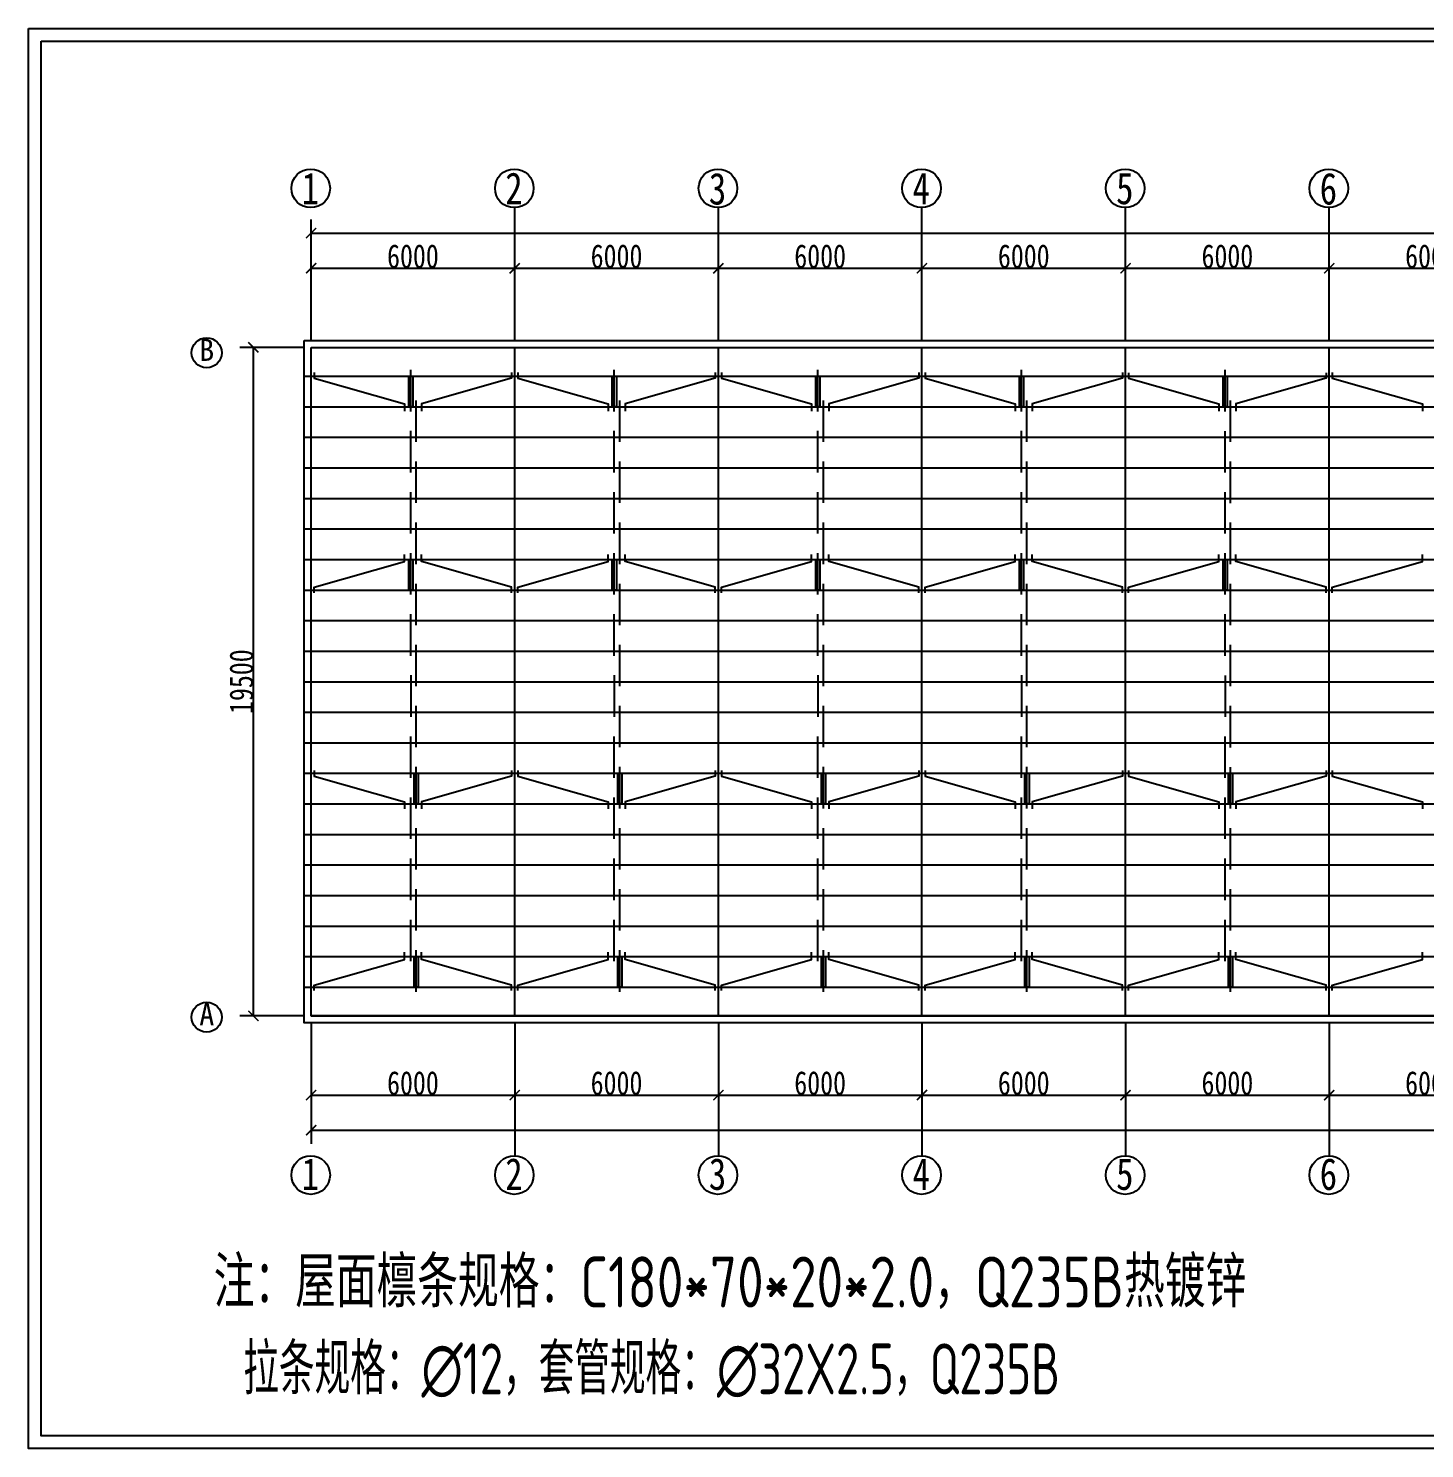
# Model space of a CAD drawing. Header units: millimetres. Extents: x 92079 to 624077, y -488988 to -181668.
# Drawn here: x 466814 to 507957, y -422973 to -381125 of the extents above; entities that cross this region are included whole.
import ezdxf
from ezdxf.enums import TextEntityAlignment as Align

# ---------------------------------------------------------------- set-up
doc = ezdxf.new("R2010")
doc.units = ezdxf.units.MM
doc.header["$PDMODE"] = 1
doc.layers.add('PUB_TEXT', color=7, linetype='Continuous')
doc.layers.add('粗线', color=7, linetype='Continuous')
doc.styles.add('H1', font='')
doc.styles.add('STYLE1', font='', dxfattribs={"width": 0.8})
doc.styles.add('TSSD_Dimension', font='Tssdeng.shx', dxfattribs={"width": 0.7, "bigfont": 'hztxt.shx'})
doc.styles.add('仿宋', font='', dxfattribs={"width": 0.8})
doc.styles.get('H1').set_extended_font_data('SimSun')
doc.styles.get('STYLE1').set_extended_font_data('SimSun')
doc.styles.get('仿宋').set_extended_font_data('FangSong_GB2312')
doc.dimstyles.new('副本 ISO-25', dxfattribs={"dimtxt": 250, "dimasz": 400, "dimexe": 400, "dimexo": 200, "dimgap": 0.3, "dimtad": 1, "dimtoh": 1, "dimdec": 0, "dimtxsty": '仿宋', "dimblk": 'ARCHTICK', "dimcen": 25, "dimaunit": 1, "dimadec": 3, "dimazin": 0, "dimtfac": 1, "dimtdec": 0, "dimtmove": 0, "dimatfit": 3, "dimldrblk": 'ARCHTICK', "dimfxl": 1, "dimarcsym": 0})

# ---------------------------------------------------------------- blocks, each defined once
blk = doc.blocks.new('_ArchTick')
at = {"color": 0, "linetype": 'ByBlock', "const_width": 0.15}
blk.add_lwpolyline([(-0.5, -0.5), (0.5, 0.5)], dxfattribs=at)
blk = doc.blocks.new('*D325')
at = {"layer": 'Defpoints', "color": 0}
for p in [(475145, -410225), (481145, -410225), (481145, -412557)]:
    blk.add_point(p, dxfattribs=at)
at = {"layer": '粗线', "color": 0, "lineweight": -2}
for p, q in [((475145, -410425), (475145, -412957)), ((481145, -410425), (481145, -412957)), ((475145, -412557), (481145, -412557))]:
    blk.add_line(p, q, dxfattribs=at)
at = {"layer": '粗线', "color": 0, "lineweight": -2, "xscale": 300, "yscale": 300, "zscale": 300, "rotation": 180}
blk.add_blockref('_ArchTick', (475145, -412557), dxfattribs=at)
at = {"layer": '粗线', "color": 0, "lineweight": -2, "xscale": 300, "yscale": 300, "zscale": 300}
blk.add_blockref('_ArchTick', (481145, -412557), dxfattribs=at)
at = {"layer": '粗线', "color": 0, "insert": (478145, -412206), "char_height": 700, "attachment_point": 5, "style": '仿宋'}
blk.add_mtext('6000', dxfattribs=at)
blk = doc.blocks.new('*D326')
at = {"layer": 'Defpoints', "color": 0}
for p in [(481145, -410225), (487145, -410225), (487145, -412557)]:
    blk.add_point(p, dxfattribs=at)
at = {"layer": '粗线', "color": 0, "lineweight": -2}
for p, q in [((481145, -410425), (481145, -412957)), ((487145, -410425), (487145, -412957)), ((481145, -412557), (487145, -412557))]:
    blk.add_line(p, q, dxfattribs=at)
at = {"layer": '粗线', "color": 0, "lineweight": -2, "xscale": 300, "yscale": 300, "zscale": 300, "rotation": 180}
blk.add_blockref('_ArchTick', (481145, -412557), dxfattribs=at)
at = {"layer": '粗线', "color": 0, "lineweight": -2, "xscale": 300, "yscale": 300, "zscale": 300}
blk.add_blockref('_ArchTick', (487145, -412557), dxfattribs=at)
at = {"layer": '粗线', "color": 0, "insert": (484145, -412206), "char_height": 700, "attachment_point": 5, "style": '仿宋'}
blk.add_mtext('6000', dxfattribs=at)
blk = doc.blocks.new('*D327')
at = {"layer": 'Defpoints', "color": 0}
for p in [(487145, -410225), (493145, -410225), (493145, -412557)]:
    blk.add_point(p, dxfattribs=at)
at = {"layer": '粗线', "color": 0, "lineweight": -2}
for p, q in [((487145, -410425), (487145, -412957)), ((493145, -410425), (493145, -412957)), ((487145, -412557), (493145, -412557))]:
    blk.add_line(p, q, dxfattribs=at)
at = {"layer": '粗线', "color": 0, "lineweight": -2, "xscale": 300, "yscale": 300, "zscale": 300, "rotation": 180}
blk.add_blockref('_ArchTick', (487145, -412557), dxfattribs=at)
at = {"layer": '粗线', "color": 0, "lineweight": -2, "xscale": 300, "yscale": 300, "zscale": 300}
blk.add_blockref('_ArchTick', (493145, -412557), dxfattribs=at)
at = {"layer": '粗线', "color": 0, "insert": (490145, -412206), "char_height": 700, "attachment_point": 5, "style": '仿宋'}
blk.add_mtext('6000', dxfattribs=at)
blk = doc.blocks.new('*D328')
at = {"layer": 'Defpoints', "color": 0}
for p in [(493145, -410225), (499145, -410225), (499145, -412557)]:
    blk.add_point(p, dxfattribs=at)
at = {"layer": '粗线', "color": 0, "lineweight": -2}
for p, q in [((493145, -410425), (493145, -412957)), ((499145, -410425), (499145, -412957)), ((493145, -412557), (499145, -412557))]:
    blk.add_line(p, q, dxfattribs=at)
at = {"layer": '粗线', "color": 0, "lineweight": -2, "xscale": 300, "yscale": 300, "zscale": 300, "rotation": 180}
blk.add_blockref('_ArchTick', (493145, -412557), dxfattribs=at)
at = {"layer": '粗线', "color": 0, "lineweight": -2, "xscale": 300, "yscale": 300, "zscale": 300}
blk.add_blockref('_ArchTick', (499145, -412557), dxfattribs=at)
at = {"layer": '粗线', "color": 0, "insert": (496145, -412206), "char_height": 700, "attachment_point": 5, "style": '仿宋'}
blk.add_mtext('6000', dxfattribs=at)
blk = doc.blocks.new('*D329')
at = {"layer": 'Defpoints', "color": 0}
for p in [(499145, -410225), (505145, -410225), (505145, -412557)]:
    blk.add_point(p, dxfattribs=at)
at = {"layer": '粗线', "color": 0, "lineweight": -2}
for p, q in [((499145, -410425), (499145, -412957)), ((505145, -410425), (505145, -412957)), ((499145, -412557), (505145, -412557))]:
    blk.add_line(p, q, dxfattribs=at)
at = {"layer": '粗线', "color": 0, "lineweight": -2, "xscale": 300, "yscale": 300, "zscale": 300, "rotation": 180}
blk.add_blockref('_ArchTick', (499145, -412557), dxfattribs=at)
at = {"layer": '粗线', "color": 0, "lineweight": -2, "xscale": 300, "yscale": 300, "zscale": 300}
blk.add_blockref('_ArchTick', (505145, -412557), dxfattribs=at)
at = {"layer": '粗线', "color": 0, "insert": (502145, -412206), "char_height": 700, "attachment_point": 5, "style": '仿宋'}
blk.add_mtext('6000', dxfattribs=at)
blk = doc.blocks.new('*D330')
at = {"layer": 'Defpoints', "color": 0}
for p in [(505145, -410225), (511145, -410225), (511145, -412557)]:
    blk.add_point(p, dxfattribs=at)
at = {"layer": '粗线', "color": 0, "lineweight": -2}
for p, q in [((505145, -410425), (505145, -412957)), ((511145, -410425), (511145, -412957)), ((505145, -412557), (511145, -412557))]:
    blk.add_line(p, q, dxfattribs=at)
at = {"layer": '粗线', "color": 0, "lineweight": -2, "xscale": 300, "yscale": 300, "zscale": 300, "rotation": 180}
blk.add_blockref('_ArchTick', (505145, -412557), dxfattribs=at)
at = {"layer": '粗线', "color": 0, "lineweight": -2, "xscale": 300, "yscale": 300, "zscale": 300}
blk.add_blockref('_ArchTick', (511145, -412557), dxfattribs=at)
at = {"layer": '粗线', "color": 0, "insert": (508145, -412206), "char_height": 700, "attachment_point": 5, "style": '仿宋'}
blk.add_mtext('6000', dxfattribs=at)
blk = doc.blocks.new('*D304')
at = {"layer": 'Defpoints', "color": 0}
for p in [(475145, -410225), (577145, -410225), (577145, -413593)]:
    blk.add_point(p, dxfattribs=at)
at = {"layer": '粗线', "color": 0, "lineweight": -2}
for p, q in [((475145, -410425), (475145, -413993)), ((577145, -410425), (577145, -413993)), ((475145, -413593), (577145, -413593))]:
    blk.add_line(p, q, dxfattribs=at)
at = {"layer": '粗线', "color": 0, "lineweight": -2, "xscale": 300, "yscale": 300, "zscale": 300, "rotation": 180}
blk.add_blockref('_ArchTick', (475145, -413593), dxfattribs=at)
at = {"layer": '粗线', "color": 0, "lineweight": -2, "xscale": 300, "yscale": 300, "zscale": 300}
blk.add_blockref('_ArchTick', (577145, -413593), dxfattribs=at)
at = {"layer": '粗线', "color": 0, "insert": (526145, -413243), "char_height": 700, "attachment_point": 5, "style": '仿宋'}
blk.add_mtext('102000', dxfattribs=at)
blk = doc.blocks.new('*D305')
at = {"layer": 'Defpoints', "color": 0}
for p in [(481145, -388193), (475145, -390525), (481145, -390525)]:
    blk.add_point(p, dxfattribs=at)
at = {"layer": '粗线', "color": 0, "lineweight": -2}
for p, q in [((475145, -390325), (475145, -387793)), ((481145, -390325), (481145, -387793)), ((475145, -388193), (481145, -388193))]:
    blk.add_line(p, q, dxfattribs=at)
at = {"layer": '粗线', "color": 0, "lineweight": -2, "xscale": 300, "yscale": 300, "zscale": 300, "rotation": 180}
blk.add_blockref('_ArchTick', (475145, -388193), dxfattribs=at)
at = {"layer": '粗线', "color": 0, "lineweight": -2, "xscale": 300, "yscale": 300, "zscale": 300}
blk.add_blockref('_ArchTick', (481145, -388193), dxfattribs=at)
at = {"layer": '粗线', "color": 0, "insert": (478145, -387843), "char_height": 700, "attachment_point": 5, "style": '仿宋'}
blk.add_mtext('6000', dxfattribs=at)
blk = doc.blocks.new('*D306')
at = {"layer": 'Defpoints', "color": 0}
for p in [(487145, -388193), (481145, -390525), (487145, -390525)]:
    blk.add_point(p, dxfattribs=at)
at = {"layer": '粗线', "color": 0, "lineweight": -2}
for p, q in [((481145, -390325), (481145, -387793)), ((487145, -390325), (487145, -387793)), ((481145, -388193), (487145, -388193))]:
    blk.add_line(p, q, dxfattribs=at)
at = {"layer": '粗线', "color": 0, "lineweight": -2, "xscale": 300, "yscale": 300, "zscale": 300, "rotation": 180}
blk.add_blockref('_ArchTick', (481145, -388193), dxfattribs=at)
at = {"layer": '粗线', "color": 0, "lineweight": -2, "xscale": 300, "yscale": 300, "zscale": 300}
blk.add_blockref('_ArchTick', (487145, -388193), dxfattribs=at)
at = {"layer": '粗线', "color": 0, "insert": (484145, -387843), "char_height": 700, "attachment_point": 5, "style": '仿宋'}
blk.add_mtext('6000', dxfattribs=at)
blk = doc.blocks.new('*D307')
at = {"layer": 'Defpoints', "color": 0}
for p in [(493145, -388193), (487145, -390525), (493145, -390525)]:
    blk.add_point(p, dxfattribs=at)
at = {"layer": '粗线', "color": 0, "lineweight": -2}
for p, q in [((487145, -390325), (487145, -387793)), ((493145, -390325), (493145, -387793)), ((487145, -388193), (493145, -388193))]:
    blk.add_line(p, q, dxfattribs=at)
at = {"layer": '粗线', "color": 0, "lineweight": -2, "xscale": 300, "yscale": 300, "zscale": 300, "rotation": 180}
blk.add_blockref('_ArchTick', (487145, -388193), dxfattribs=at)
at = {"layer": '粗线', "color": 0, "lineweight": -2, "xscale": 300, "yscale": 300, "zscale": 300}
blk.add_blockref('_ArchTick', (493145, -388193), dxfattribs=at)
at = {"layer": '粗线', "color": 0, "insert": (490145, -387843), "char_height": 700, "attachment_point": 5, "style": '仿宋'}
blk.add_mtext('6000', dxfattribs=at)
blk = doc.blocks.new('*D308')
at = {"layer": 'Defpoints', "color": 0}
for p in [(499145, -388193), (493145, -390525), (499145, -390525)]:
    blk.add_point(p, dxfattribs=at)
at = {"layer": '粗线', "color": 0, "lineweight": -2}
for p, q in [((493145, -390325), (493145, -387793)), ((499145, -390325), (499145, -387793)), ((493145, -388193), (499145, -388193))]:
    blk.add_line(p, q, dxfattribs=at)
at = {"layer": '粗线', "color": 0, "lineweight": -2, "xscale": 300, "yscale": 300, "zscale": 300, "rotation": 180}
blk.add_blockref('_ArchTick', (493145, -388193), dxfattribs=at)
at = {"layer": '粗线', "color": 0, "lineweight": -2, "xscale": 300, "yscale": 300, "zscale": 300}
blk.add_blockref('_ArchTick', (499145, -388193), dxfattribs=at)
at = {"layer": '粗线', "color": 0, "insert": (496145, -387843), "char_height": 700, "attachment_point": 5, "style": '仿宋'}
blk.add_mtext('6000', dxfattribs=at)
blk = doc.blocks.new('*D309')
at = {"layer": 'Defpoints', "color": 0}
for p in [(505145, -388193), (499145, -390525), (505145, -390525)]:
    blk.add_point(p, dxfattribs=at)
at = {"layer": '粗线', "color": 0, "lineweight": -2}
for p, q in [((499145, -390325), (499145, -387793)), ((505145, -390325), (505145, -387793)), ((499145, -388193), (505145, -388193))]:
    blk.add_line(p, q, dxfattribs=at)
at = {"layer": '粗线', "color": 0, "lineweight": -2, "xscale": 300, "yscale": 300, "zscale": 300, "rotation": 180}
blk.add_blockref('_ArchTick', (499145, -388193), dxfattribs=at)
at = {"layer": '粗线', "color": 0, "lineweight": -2, "xscale": 300, "yscale": 300, "zscale": 300}
blk.add_blockref('_ArchTick', (505145, -388193), dxfattribs=at)
at = {"layer": '粗线', "color": 0, "insert": (502145, -387843), "char_height": 700, "attachment_point": 5, "style": '仿宋'}
blk.add_mtext('6000', dxfattribs=at)
blk = doc.blocks.new('*D310')
at = {"layer": 'Defpoints', "color": 0}
for p in [(511145, -388193), (505145, -390525), (511145, -390525)]:
    blk.add_point(p, dxfattribs=at)
at = {"layer": '粗线', "color": 0, "lineweight": -2}
for p, q in [((505145, -390325), (505145, -387793)), ((511145, -390325), (511145, -387793)), ((505145, -388193), (511145, -388193))]:
    blk.add_line(p, q, dxfattribs=at)
at = {"layer": '粗线', "color": 0, "lineweight": -2, "xscale": 300, "yscale": 300, "zscale": 300, "rotation": 180}
blk.add_blockref('_ArchTick', (505145, -388193), dxfattribs=at)
at = {"layer": '粗线', "color": 0, "lineweight": -2, "xscale": 300, "yscale": 300, "zscale": 300}
blk.add_blockref('_ArchTick', (511145, -388193), dxfattribs=at)
at = {"layer": '粗线', "color": 0, "insert": (508145, -387843), "char_height": 700, "attachment_point": 5, "style": '仿宋'}
blk.add_mtext('6000', dxfattribs=at)
blk = doc.blocks.new('*D322')
at = {"layer": 'Defpoints', "color": 0}
for p in [(577145, -387156), (475145, -390525), (577145, -390525)]:
    blk.add_point(p, dxfattribs=at)
at = {"layer": '粗线', "color": 0, "lineweight": -2}
for p, q in [((475145, -390325), (475145, -386756)), ((577145, -390325), (577145, -386756)), ((475145, -387156), (577145, -387156))]:
    blk.add_line(p, q, dxfattribs=at)
at = {"layer": '粗线', "color": 0, "lineweight": -2, "xscale": 300, "yscale": 300, "zscale": 300, "rotation": 180}
blk.add_blockref('_ArchTick', (475145, -387156), dxfattribs=at)
at = {"layer": '粗线', "color": 0, "lineweight": -2, "xscale": 300, "yscale": 300, "zscale": 300}
blk.add_blockref('_ArchTick', (577145, -387156), dxfattribs=at)
at = {"layer": '粗线', "color": 0, "insert": (526145, -386806), "char_height": 700, "attachment_point": 5, "style": '仿宋'}
blk.add_mtext('102000', dxfattribs=at)
blk = doc.blocks.new('*D543')
at = {"layer": 'Defpoints', "color": 0}
for p in [(473444, -390524), (475145, -390524), (475145, -410224)]:
    blk.add_point(p, dxfattribs=at)
at = {"layer": '粗线', "color": 0, "lineweight": -2}
for p, q in [((474945, -390524), (473044, -390524)), ((473444, -410224), (473444, -390524)), ((474945, -410224), (473044, -410224))]:
    blk.add_line(p, q, dxfattribs=at)
at = {"layer": '粗线', "color": 0, "lineweight": -2, "xscale": 300, "yscale": 300, "zscale": 300}
for p, rotation in [((473444, -390524), 90), ((473444, -410224), 270)]:
    blk.add_blockref('_ArchTick', p, dxfattribs=dict(at, rotation=rotation))
at = {"layer": '粗线', "color": 0, "insert": (473094, -400374), "char_height": 700, "attachment_point": 5, "rotation": 90, "style": '仿宋'}
blk.add_mtext('19500', dxfattribs=at)

msp = doc.modelspace()

# ---------------------------------------------------------------- linework, layer by layer
at = {"layer": '粗线', "color": 7}
for p, q in [((481144.873, -387905.313), (481144.873, -386407.063)), ((487144.873, -387905.313), (487144.873, -386407.063)), ((493144.873, -387905.313), (493144.873, -386407.063)), ((499144.873, -387905.313), (499144.873, -386407.063)), ((505144.873, -387905.313), (505144.873, -386407.063)), ((475144.873, -410224.796), (475144.873, -390524.796)), ((475144.873, -390524.796), (577144.873, -390524.796)), ((481144.873, -410224.796), (481144.873, -390524.796)), ((487144.873, -410224.796), (487144.873, -390524.796)), ((493144.873, -410224.796), (493144.873, -390524.796)), ((499144.873, -410224.796), (499144.873, -390524.796)), ((505144.873, -410224.796), (505144.873, -390524.796)), ((478079.621, -392409.285), (478079.621, -391187.746)), ((484079.621, -392409.285), (484079.621, -391187.746)), ((490079.621, -392409.285), (490079.621, -391187.746)), ((496079.621, -392409.285), (496079.621, -391187.746)), ((502079.621, -392410.596), (502079.621, -391189.057)), ((478240.321, -393309.285), (478240.321, -392087.746)), ((484240.321, -393309.285), (484240.321, -392087.746)), ((490240.321, -393309.285), (490240.321, -392087.746)), ((496240.321, -393309.285), (496240.321, -392087.746)), ((502240.321, -393310.596), (502240.321, -392089.057)), ((478079.621, -394209.285), (478079.621, -392987.746)), ((484079.621, -394209.285), (484079.621, -392987.746)), ((490079.621, -394209.285), (490079.621, -392987.746)), ((496079.621, -394209.285), (496079.621, -392987.746)), ((502079.621, -394210.596), (502079.621, -392989.057)), ((478240.321, -395109.285), (478240.321, -393887.746)), ((484240.321, -395109.285), (484240.321, -393887.746)), ((490240.321, -395109.285), (490240.321, -393887.746)), ((496240.321, -395109.285), (496240.321, -393887.746)), ((502240.321, -395110.596), (502240.321, -393889.057)), ((478079.621, -396009.285), (478079.621, -394787.746)), ((484079.621, -396009.285), (484079.621, -394787.746)), ((490079.621, -396009.285), (490079.621, -394787.746)), ((496079.621, -396009.285), (496079.621, -394787.746)), ((502079.621, -396010.596), (502079.621, -394789.057)), ((478240.321, -396909.285), (478240.321, -395687.746)), ((484240.321, -396909.285), (484240.321, -395687.746)), ((490240.321, -396909.285), (490240.321, -395687.746)), ((496240.321, -396909.285), (496240.321, -395687.746)), ((502240.321, -396910.596), (502240.321, -395689.057)), ((478079.621, -397809.285), (478079.621, -396587.746)), ((484079.621, -397809.285), (484079.621, -396587.746)), ((490079.621, -397809.285), (490079.621, -396587.746)), ((496079.621, -397809.285), (496079.621, -396587.746)), ((502079.621, -397810.596), (502079.621, -396589.057)), ((478240.321, -398709.285), (478240.321, -397487.746)), ((484240.321, -398709.285), (484240.321, -397487.746)), ((490240.321, -398709.285), (490240.321, -397487.746)), ((496240.321, -398709.285), (496240.321, -397487.746)), ((502240.321, -398710.596), (502240.321, -397489.057)), ((478079.621, -399609.285), (478079.621, -398387.746)), ((484079.621, -399609.285), (484079.621, -398387.746)), ((490079.621, -399609.285), (490079.621, -398387.746)), ((496079.621, -399609.285), (496079.621, -398387.746)), ((502079.621, -399610.596), (502079.621, -398389.057)), ((478240.321, -400509.285), (478240.321, -399287.746)), ((484240.321, -400509.285), (484240.321, -399287.746)), ((490240.321, -400509.285), (490240.321, -399287.746)), ((496240.321, -400509.285), (496240.321, -399287.746)), ((502240.321, -400510.596), (502240.321, -399289.057)), ((478079.621, -400187.746), (478079.621, -401409.285)), ((484079.621, -400187.746), (484079.621, -401409.285)), ((490079.621, -400187.746), (490079.621, -401409.285)), ((496079.621, -400187.746), (496079.621, -401409.285)), ((502079.621, -400189.057), (502079.621, -401410.596)), ((478240.321, -402309.285), (478240.321, -401087.746)), ((484240.321, -402309.285), (484240.321, -401087.746)), ((490240.321, -402309.285), (490240.321, -401087.746)), ((496240.321, -402309.285), (496240.321, -401087.746)), ((502240.321, -402310.596), (502240.321, -401089.057)), ((478079.621, -403209.285), (478079.621, -401987.746)), ((484079.621, -403209.285), (484079.621, -401987.746)), ((490079.621, -403209.285), (490079.621, -401987.746)), ((496079.621, -403209.285), (496079.621, -401987.746)), ((502079.621, -403210.596), (502079.621, -401989.057)), ((478240.321, -404109.285), (478240.321, -402887.746)), ((484240.321, -404109.285), (484240.321, -402887.746)), ((490240.321, -404109.285), (490240.321, -402887.746)), ((496240.321, -404109.285), (496240.321, -402887.746)), ((502240.321, -404110.596), (502240.321, -402889.057)), ((478079.621, -405009.285), (478079.621, -403787.746)), ((484079.621, -405009.285), (484079.621, -403787.746)), ((490079.621, -405009.285), (490079.621, -403787.746)), ((496079.621, -405009.285), (496079.621, -403787.746)), ((502079.621, -405010.596), (502079.621, -403789.057)), ((478240.321, -405909.285), (478240.321, -404687.746)), ((484240.321, -405909.285), (484240.321, -404687.746)), ((490240.321, -405909.285), (490240.321, -404687.746)), ((496240.321, -405909.285), (496240.321, -404687.746)), ((502240.321, -405910.596), (502240.321, -404689.057)), ((478079.621, -406809.285), (478079.621, -405587.746)), ((484079.621, -406809.285), (484079.621, -405587.746)), ((490079.621, -406809.285), (490079.621, -405587.746)), ((496079.621, -406809.285), (496079.621, -405587.746)), ((502079.621, -406810.596), (502079.621, -405589.057)), ((478240.321, -407709.285), (478240.321, -406487.746)), ((484240.321, -407709.285), (484240.321, -406487.746)), ((490240.321, -407709.285), (490240.321, -406487.746)), ((496240.321, -407709.285), (496240.321, -406487.746)), ((502240.321, -407710.596), (502240.321, -406489.057)), ((478079.621, -408609.285), (478079.621, -407387.746)), ((484079.621, -408609.285), (484079.621, -407387.746)), ((490079.621, -408609.285), (490079.621, -407387.746)), ((496079.621, -408609.285), (496079.621, -407387.746)), ((502079.621, -408610.596), (502079.621, -407389.057)), ((478240.321, -409509.285), (478240.321, -408287.746)), ((484240.321, -409509.285), (484240.321, -408287.746)), ((490240.321, -409509.285), (490240.321, -408287.746)), ((496240.321, -409509.285), (496240.321, -408287.746)), ((502240.321, -409510.596), (502240.321, -408289.057)), ((475144.873, -410223.485), (577144.873, -410223.485)), ((475144.873, -410224.796), (577144.873, -410224.796)), ((481144.873, -412844.278), (481144.873, -414342.529)), ((487144.873, -412844.278), (487144.873, -414342.529)), ((493144.873, -412844.278), (493144.873, -414342.529)), ((499144.873, -412844.278), (499144.873, -414342.529)), ((505144.873, -412844.278), (505144.873, -414342.529))]:
    msp.add_line(p, q, dxfattribs=at)
at = {"layer": '粗线', "color": 3}
for p, q in [((474944.873, -391374.796), (577344.873, -391374.796)), ((474944.873, -392274.796), (577344.873, -392274.796)), ((474944.873, -393174.796), (577344.873, -393174.796)), ((474944.873, -394074.796), (577344.873, -394074.796)), ((474944.873, -394974.796), (577344.873, -394974.796)), ((474944.873, -395874.796), (577344.873, -395874.796)), ((474944.873, -396774.796), (577344.873, -396774.796)), ((474944.873, -397674.796), (577344.873, -397674.796)), ((474944.873, -398574.796), (577344.873, -398574.796)), ((474944.873, -399474.796), (577344.873, -399474.796)), ((474944.873, -400374.796), (577344.873, -400374.796)), ((474944.873, -401274.796), (577344.873, -401274.796)), ((474944.873, -402174.796), (577344.873, -402174.796)), ((474944.873, -403074.796), (577344.873, -403074.796)), ((474944.873, -403974.796), (577344.873, -403974.796)), ((474944.873, -404874.796), (577344.873, -404874.796)), ((474944.873, -405774.796), (577344.873, -405774.796)), ((474944.873, -406674.796), (577344.873, -406674.796)), ((474944.873, -407574.796), (577344.873, -407574.796)), ((474944.873, -408474.796), (577344.873, -408474.796)), ((474944.873, -409374.796), (577344.873, -409374.796))]:
    msp.add_line(p, q, dxfattribs=at)
at = {"layer": '粗线', "color": 7}
for points in [[(466814.028, -381125.037), (585350.41, -381125.037), (585350.41, -422973.458), (466814.028, -422973.458)], [(467186.26, -381497.268), (584978.178, -381497.268), (584978.178, -422601.227), (467186.26, -422601.227)], [(474944.873, -390324.796), (577344.873, -390324.796), (577344.873, -410424.796), (474944.873, -410424.796)], [(475144.873, -390524.796), (577144.873, -390524.796), (577144.873, -410224.796), (475144.873, -410224.796)], [(478139.382, -392273.485), (478019.86, -392273.485), (478019.86, -391373.485), (478139.382, -391373.485)], [(484139.382, -392273.485), (484019.86, -392273.485), (484019.86, -391373.485), (484139.382, -391373.485)], [(490139.382, -392273.485), (490019.86, -392273.485), (490019.86, -391373.485), (490139.382, -391373.485)], [(496139.382, -392273.485), (496019.86, -392273.485), (496019.86, -391373.485), (496139.382, -391373.485)], [(502139.382, -392274.796), (502019.86, -392274.796), (502019.86, -391374.796), (502139.382, -391374.796)], [(478139.382, -397673.485), (478019.86, -397673.485), (478019.86, -396773.485), (478139.382, -396773.485)], [(484139.382, -397673.485), (484019.86, -397673.485), (484019.86, -396773.485), (484139.382, -396773.485)], [(490139.382, -397673.485), (490019.86, -397673.485), (490019.86, -396773.485), (490139.382, -396773.485)], [(496139.382, -397673.485), (496019.86, -397673.485), (496019.86, -396773.485), (496139.382, -396773.485)], [(502139.382, -397674.796), (502019.86, -397674.796), (502019.86, -396774.796), (502139.382, -396774.796)], [(478300.082, -403973.485), (478180.559, -403973.485), (478180.559, -403073.485), (478300.082, -403073.485)], [(484300.082, -403973.485), (484180.559, -403973.485), (484180.559, -403073.485), (484300.082, -403073.485)], [(490300.082, -403973.485), (490180.559, -403973.485), (490180.559, -403073.485), (490300.082, -403073.485)], [(496300.082, -403973.485), (496180.559, -403973.485), (496180.559, -403073.485), (496300.082, -403073.485)], [(502300.082, -403974.796), (502180.559, -403974.796), (502180.559, -403074.796), (502300.082, -403074.796)], [(478300.082, -409373.485), (478180.559, -409373.485), (478180.559, -408473.485), (478300.082, -408473.485)], [(484300.082, -409373.485), (484180.559, -409373.485), (484180.559, -408473.485), (484300.082, -408473.485)], [(490300.082, -409373.485), (490180.559, -409373.485), (490180.559, -408473.485), (490300.082, -408473.485)], [(496300.082, -409373.485), (496180.559, -409373.485), (496180.559, -408473.485), (496300.082, -408473.485)], [(502300.082, -409374.796), (502180.559, -409374.796), (502180.559, -408474.796), (502300.082, -408474.796)]]:
    msp.add_lwpolyline(points, close=True, dxfattribs=at)
for points in [[(475235.125, -391269.318), (475235.125, -391430.98), (477893.413, -392189.51), (477893.413, -392400.12)], [(481054.622, -391269.318), (481054.622, -391430.98), (478396.333, -392189.51), (478396.333, -392400.12)], [(481235.125, -391269.318), (481235.125, -391430.98), (483893.413, -392189.51), (483893.413, -392400.12)], [(487054.622, -391269.318), (487054.622, -391430.98), (484396.333, -392189.51), (484396.333, -392400.12)], [(487235.125, -391269.318), (487235.125, -391430.98), (489893.413, -392189.51), (489893.413, -392400.12)], [(493054.622, -391269.318), (493054.622, -391430.98), (490396.333, -392189.51), (490396.333, -392400.12)], [(493235.125, -391269.318), (493235.125, -391430.98), (495893.413, -392189.51), (495893.413, -392400.12)], [(499054.622, -391269.318), (499054.622, -391430.98), (496396.333, -392189.51), (496396.333, -392400.12)], [(499235.125, -391270.629), (499235.125, -391432.291), (501893.413, -392190.821), (501893.413, -392401.431)], [(505054.622, -391270.629), (505054.622, -391432.291), (502396.333, -392190.821), (502396.333, -392401.431)], [(505235.125, -391269.318), (505235.125, -391430.98), (507893.413, -392189.51), (507893.413, -392400.12)], [(475235.125, -397754.316), (475235.125, -397592.654), (477893.413, -396834.124), (477893.413, -396623.514)], [(481054.622, -397754.316), (481054.622, -397592.654), (478396.333, -396834.124), (478396.333, -396623.514)], [(481235.125, -397754.316), (481235.125, -397592.654), (483893.413, -396834.124), (483893.413, -396623.514)], [(487054.622, -397754.316), (487054.622, -397592.654), (484396.333, -396834.124), (484396.333, -396623.514)], [(487235.125, -397754.316), (487235.125, -397592.654), (489893.413, -396834.124), (489893.413, -396623.514)], [(493054.622, -397754.316), (493054.622, -397592.654), (490396.333, -396834.124), (490396.333, -396623.514)], [(493235.125, -397754.316), (493235.125, -397592.654), (495893.413, -396834.124), (495893.413, -396623.514)], [(499054.622, -397754.316), (499054.622, -397592.654), (496396.333, -396834.124), (496396.333, -396623.514)], [(499235.125, -397755.627), (499235.125, -397593.965), (501893.413, -396835.436), (501893.413, -396624.825)], [(505054.622, -397755.627), (505054.622, -397593.965), (502396.333, -396835.436), (502396.333, -396624.825)], [(505235.125, -397754.316), (505235.125, -397592.654), (507893.413, -396834.124), (507893.413, -396623.514)], [(475235.125, -402992.654), (475235.125, -403154.316), (477893.413, -403912.845), (477893.413, -404123.455)], [(481054.622, -402992.654), (481054.622, -403154.316), (478396.333, -403912.845), (478396.333, -404123.455)], [(481235.125, -402992.654), (481235.125, -403154.316), (483893.413, -403912.845), (483893.413, -404123.455)], [(487054.622, -402992.654), (487054.622, -403154.316), (484396.333, -403912.845), (484396.333, -404123.455)], [(487235.125, -402992.654), (487235.125, -403154.316), (489893.413, -403912.845), (489893.413, -404123.455)], [(493054.622, -402992.654), (493054.622, -403154.316), (490396.333, -403912.845), (490396.333, -404123.455)], [(493235.125, -402992.654), (493235.125, -403154.316), (495893.413, -403912.845), (495893.413, -404123.455)], [(499054.622, -402992.654), (499054.622, -403154.316), (496396.333, -403912.845), (496396.333, -404123.455)], [(499235.125, -402993.965), (499235.125, -403155.627), (501893.413, -403914.156), (501893.413, -404124.766)], [(505054.622, -402993.965), (505054.622, -403155.627), (502396.333, -403914.156), (502396.333, -404124.766)], [(505235.125, -402992.654), (505235.125, -403154.316), (507893.413, -403912.845), (507893.413, -404123.455)], [(475235.125, -409477.651), (475235.125, -409315.989), (477893.413, -408557.46), (477893.413, -408346.85)], [(481054.622, -409477.651), (481054.622, -409315.989), (478396.333, -408557.46), (478396.333, -408346.85)], [(481235.125, -409477.651), (481235.125, -409315.989), (483893.413, -408557.46), (483893.413, -408346.85)], [(487054.622, -409477.651), (487054.622, -409315.989), (484396.333, -408557.46), (484396.333, -408346.85)], [(487235.125, -409477.651), (487235.125, -409315.989), (489893.413, -408557.46), (489893.413, -408346.85)], [(493054.622, -409477.651), (493054.622, -409315.989), (490396.333, -408557.46), (490396.333, -408346.85)], [(493235.125, -409477.651), (493235.125, -409315.989), (495893.413, -408557.46), (495893.413, -408346.85)], [(499054.622, -409477.651), (499054.622, -409315.989), (496396.333, -408557.46), (496396.333, -408346.85)], [(499235.125, -409478.962), (499235.125, -409317.3), (501893.413, -408558.771), (501893.413, -408348.161)], [(505054.622, -409478.962), (505054.622, -409317.3), (502396.333, -408558.771), (502396.333, -408348.161)], [(505235.125, -409477.651), (505235.125, -409315.989), (507893.413, -408557.46), (507893.413, -408346.85)]]:
    msp.add_lwpolyline(points, dxfattribs=at)
for centre, radius in [((475133.23, -385837.581), 569.602), ((481133.23, -385837.581), 569.602), ((487133.23, -385837.581), 569.602), ((493133.23, -385837.581), 569.602), ((499133.23, -385837.581), 569.602), ((505133.23, -385837.581), 569.602), ((472067.004, -390683.998), 442.29), ((472067.004, -410260.567), 442.29), ((475133.23, -414912.011), 569.602), ((481133.23, -414912.011), 569.602), ((487133.23, -414912.011), 569.602), ((493133.23, -414912.011), 569.602), ((499133.23, -414912.011), 569.602), ((505133.23, -414912.011), 569.602)]:
    msp.add_circle(centre, radius, dxfattribs=at)

# ---------------------------------------------------------------- texts
at = {"layer": 'PUB_TEXT', "style": 'H1'}
for s, p in [('B', (471849.796, -390922.34)), ('A', (471849.796, -410498.908))]:
    msp.add_text(s, height=648, dxfattribs=at).set_placement(p)
at = {"layer": 'PUB_TEXT', "style": 'TSSD_Dimension', "width": 0.8}
msp.add_text('注：屋面檩条规格：C180*70*20*2.0，Q235B热镀锌', height=1500, dxfattribs=at).set_placement((487487.798, -418006.001), align=Align.MIDDLE)
at = {"layer": 'PUB_TEXT', "insert": (473146.727, -419874.988), "char_height": 1500, "width": 30814.07462, "attachment_point": 1, "style": 'TSSD_Dimension'}
msp.add_mtext('拉条规格：∅12，套管规格：∅32X2.5，Q235B', dxfattribs=at)
at = {"layer": '粗线', "color": 7, "style": 'STYLE1', "width": 0.8}
for s, p in [('1', (474866.625, -386309.803)), ('2', (480866.625, -386304.571)), ('3', (486866.625, -386315.034)), ('4', (492866.625, -386304.571)), ('5', (498866.625, -386304.571)), ('6', (504866.625, -386315.034)), ('1', (474866.625, -415350.043)), ('2', (480866.625, -415350.043)), ('3', (486866.625, -415350.043)), ('4', (492866.625, -415350.043)), ('5', (498866.625, -415350.043)), ('6', (504866.625, -415350.043))]:
    msp.add_text(s, height=936.411, dxfattribs=at).set_placement(p)

# ---------------------------------------------------------------- dimensions: what is measured, and where the dimension line sits
at = {"layer": '粗线', "color": 7}
for base, p1, p2, picture, middle in [((577144.873, -387156.188), (475144.873, -390524.796), (577144.873, -390524.796), '*D322', (526144.873, -386805.888)), ((481144.873, -388192.896), (475144.873, -390524.796), (481144.873, -390524.796), '*D305', (478144.873, -387842.596)), ((487144.873, -388192.896), (481144.873, -390524.796), (487144.873, -390524.796), '*D306', (484144.873, -387842.596)), ((493144.873, -388192.896), (487144.873, -390524.796), (493144.873, -390524.796), '*D307', (490144.873, -387842.596)), ((499144.873, -388192.896), (493144.873, -390524.796), (499144.873, -390524.796), '*D308', (496144.873, -387842.596)), ((505144.873, -388192.896), (499144.873, -390524.796), (505144.873, -390524.796), '*D309', (502144.873, -387842.596)), ((511144.873, -388192.896), (505144.873, -390524.796), (511144.873, -390524.796), '*D310', (508144.873, -387842.596)), ((481144.873, -412556.696), (475144.873, -410224.796), (481144.873, -410224.796), '*D325', (478144.873, -412206.396)), ((577144.873, -413593.403), (475144.873, -410224.796), (577144.873, -410224.796), '*D304', (526144.873, -413243.103)), ((487144.873, -412556.696), (481144.873, -410224.796), (487144.873, -410224.796), '*D326', (484144.873, -412206.396)), ((493144.873, -412556.696), (487144.873, -410224.796), (493144.873, -410224.796), '*D327', (490144.873, -412206.396)), ((499144.873, -412556.696), (493144.873, -410224.796), (499144.873, -410224.796), '*D328', (496144.873, -412206.396)), ((505144.873, -412556.696), (499144.873, -410224.796), (505144.873, -410224.796), '*D329', (502144.873, -412206.396)), ((511144.873, -412556.696), (505144.873, -410224.796), (511144.873, -410224.796), '*D330', (508144.873, -412206.396))]:
    dim = msp.add_linear_dim(base=base, p1=p1, p2=p2, dimstyle='副本 ISO-25', override={"dimtxt": 700, "dimasz": 300}, dxfattribs=at)
    dim.commit()
    dim.dimension.update_dxf_attribs({"geometry": picture, "text_midpoint": middle})
dim = msp.add_aligned_dim(p1=(475144.873, -410224.14), p2=(475144.873, -390524.14), distance=1700.553, text='19500', dimstyle='副本 ISO-25', override={"dimtxt": 700, "dimasz": 300}, dxfattribs=at)
dim.commit()
dim.dimension.update_dxf_attribs({"geometry": '*D543', "text_midpoint": (473094.02, -400374.14)})

doc.saveas('drawing.dxf')
